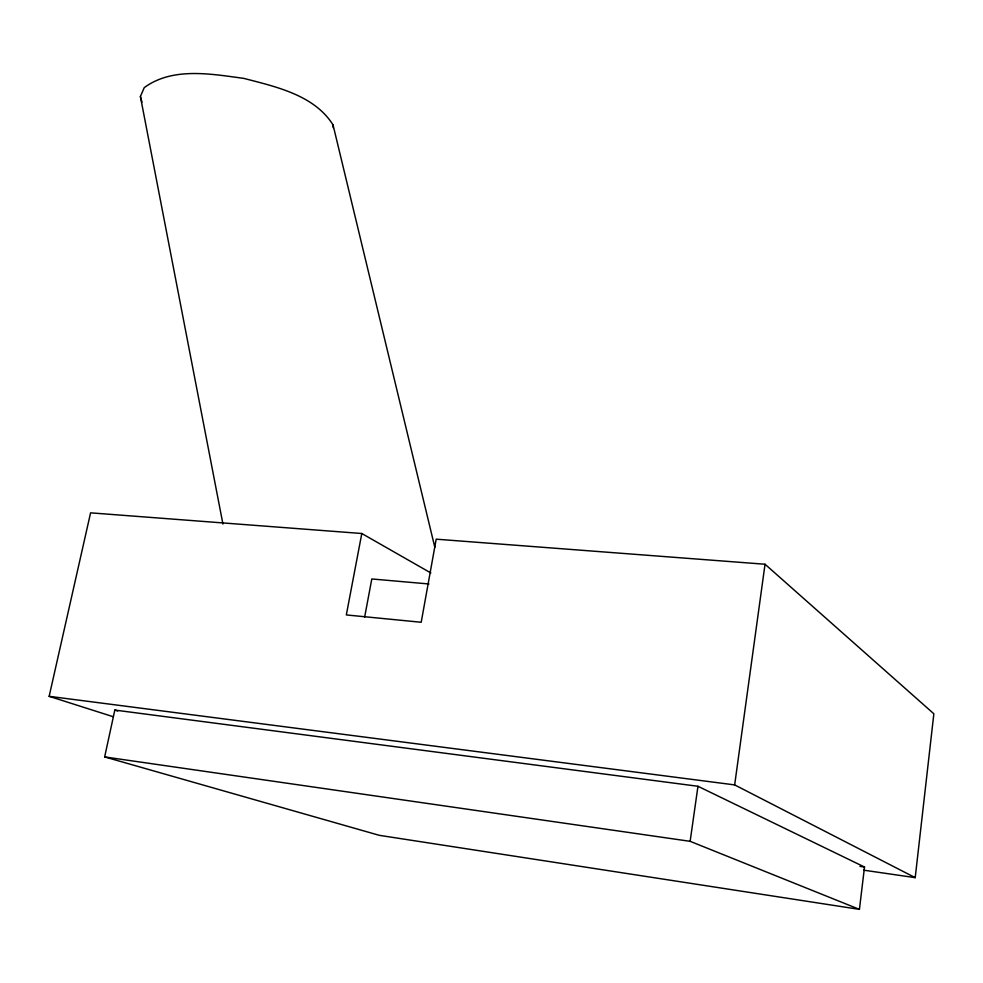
<?xml version="1.0" encoding="UTF-8"?>
<svg xmlns="http://www.w3.org/2000/svg" width="983" height="983" viewBox="0 0 983 983"><rect width="100%" height="100%" fill="white"/><g stroke="black" fill="none" stroke-linecap="round" stroke-linejoin="round"><path stroke-width="1.47" d="M863.59 870.164L915.21 877.647L933.85 713.781L765.032 564.242L436.194 539.176L421.203 622.264L346.323 614.94L361.805 533.511L90.583 512.843L49.15 696.32L113.352 716.767M859.425 909.373L864.512 867.031L697.967 786.277L114.827 710.07L104.653 756.922L379.303 835.329L859.425 909.373L690.14 841.325L104.653 756.922M915.21 877.647L734.657 784.901L765.032 564.242M690.14 841.325L697.967 786.277M364.595 617.361L371.807 578.962L428.957 583.976M222.932 524.025L140.397 96.531L144.243 87.634C172.615 66.758 211.296 74.02 243.809 78.382C275.793 86.737 314.204 94.946 333.028 124.878L434.818 547.273M49.15 696.32L734.657 784.901M859.953 866.379L864.512 867.031M114.827 710.07L117.739 711.016M361.805 533.511L430.849 572.954M140.397 96.531L141.97 102.22M333.028 124.878L333.176 127.655"/></g></svg>
